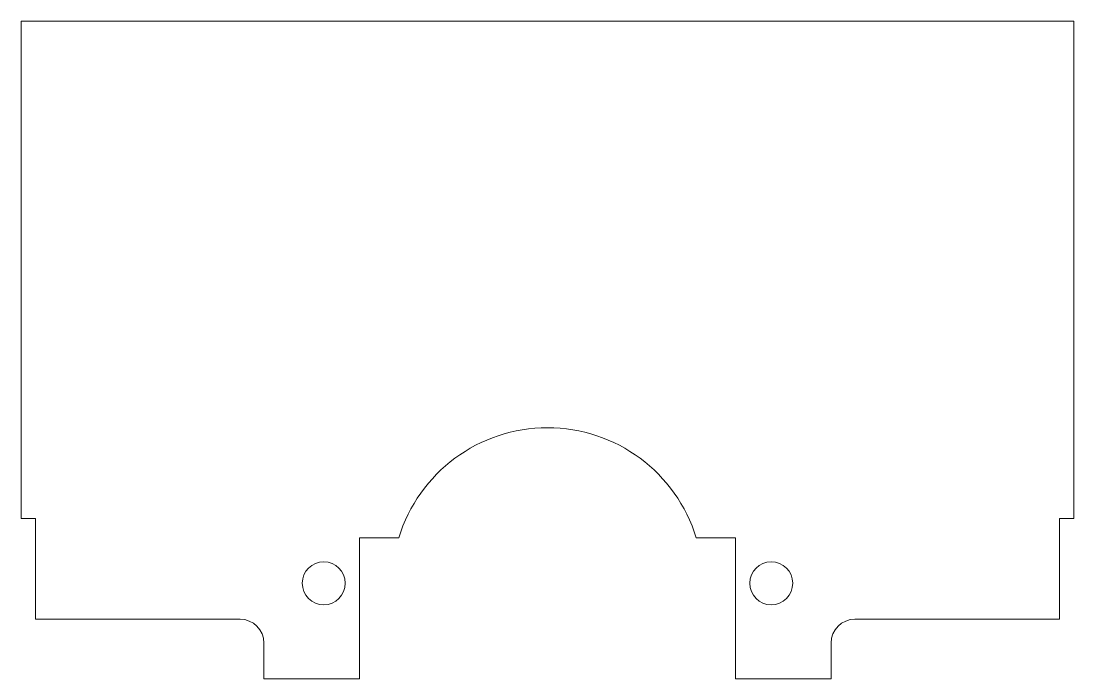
# Model space of a CAD drawing. Header units: millimetres. Extents: x -27.9 to 27.9, y -21.7 to 13.2.
import ezdxf

# ---------------------------------------------------------------- set-up
doc = ezdxf.new("R2010")
doc.units = ezdxf.units.MM

msp = doc.modelspace()

# ---------------------------------------------------------------- linework, layer by layer
at = {"color": 7, "linetype": 'Continuous', "lineweight": 15}
for p, q in [((-27.94, -13.208), (-27.94, 13.208)), ((27.94, 13.208), (-27.94, 13.208)), ((27.94, -13.208), (27.94, 13.208)), ((-27.178, -13.208), (-27.94, -13.208)), ((-27.178, -18.542), (-27.178, -13.208)), ((27.178, -18.542), (27.178, -13.208)), ((27.94, -13.208), (27.178, -13.208)), ((-7.894, -14.224), (-9.97, -14.224)), ((-9.97, -14.224), (-9.97, -21.717)), ((9.97, -14.224), (7.894, -14.224)), ((9.97, -21.717), (9.97, -14.224)), ((-16.32, -18.542), (-27.178, -18.542)), ((27.178, -18.542), (16.32, -18.542)), ((-15.05, -21.717), (-15.05, -19.812)), ((15.05, -21.717), (15.05, -19.812)), ((-9.97, -21.717), (-15.05, -21.717)), ((15.05, -21.717), (9.97, -21.717))]:
    msp.add_line(p, q, dxfattribs=at)
for centre in [(-11.874, -16.637), (11.874, -16.637)]:
    msp.add_circle(centre, 1.143, dxfattribs=at)
for centre, radius, start, end in [((0, -16.637), 8.255, 16.9962, 163.0038), ((-16.32, -19.812), 1.27, 0, 90), ((16.32, -19.812), 1.27, 90, 180)]:
    msp.add_arc(centre, radius, start, end, dxfattribs=at)

doc.saveas('drawing.dxf')
